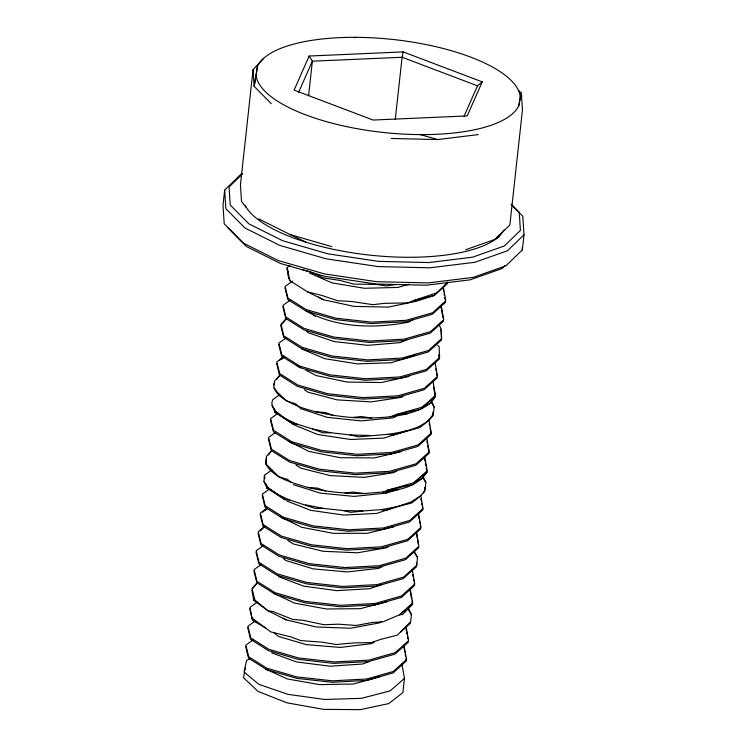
<?xml version="1.0" encoding="UTF-8"?>
<svg xmlns="http://www.w3.org/2000/svg" width="747" height="747" viewBox="0 0 747 747"><rect width="100%" height="100%" fill="white"/><g stroke="black" fill="none" stroke-linecap="round" stroke-linejoin="round"><path stroke-width="1.12" d="M424.959 491.05L420.374 496.036L411.849 502.955L397.74 506.606L381.39 509.65L362.893 510.976L343.34 510.556L323.881 508.464L315.225 508.436L289.696 499.986L285.121 499.678L267.155 488.333L263.971 481.395L264.438 475.232L271.843 469.928M266.343 457.79L265.876 463.943C274.056 478.771 292.544 482.571 307.419 487.38C326.178 491.787 345.422 493.72 364.676 493.543C385.741 491.47 413.978 491.843 427.032 472.169L426.22 467.725M263.579 545.441L256.174 550.735L259.022 562.379L277.137 573.799L306.98 582.483L342.649 586.432L377.123 584.602L403.595 577.095L416.854 565.124L417.452 557.365L414.24 551.333M408.002 607.274L411.392 614.697L410.654 621.756L397.357 635.109L380.877 639.339L371.175 642.616L354.283 642.896L336.327 644.512L321.92 642.149L300.742 640.581L290.91 636.93L270.675 631.831L251.814 617.816L249.974 607.376L257.379 602.073M423.241 492.917L425.118 489.612L425.855 482.553L422.951 476.184M279.182 395.079L272.702 399.72L271.899 402.502L272.104 405.397L276.035 411.877L284.542 418.283L296.97 424.1L312.657 429.021L330.8 432.737L350.156 434.95L358.56 436.836L388.309 434.296L393.239 435.062L419.851 427.564L428.115 420.991L433.381 414.099L434.119 407.04L431.215 400.672M241.104 174.182L224.651 190.13L222.998 205.238L224.221 223.82L243.345 243.111L278.155 260.507L324.45 273.916L376.591 281.694L428.264 282.898L473.168 277.398L505.896 265.839L522.349 249.89L524.002 234.791L522.779 216.21L511.62 204.949M263.616 58.331L253.056 69.658L240.45 184.817L241.514 201.485L246.305 207.479M308.576 95.765L312.367 61.189L309.137 56.034L403.193 51.907L482.235 81.862L467.211 115.925L373.145 120.043L294.103 90.098L309.137 56.034M395.275 119.492L402.091 57.258L403.193 51.907M401.905 664.055L404.454 678.388L402.904 692.544L388.757 703.599L360.297 709.65L323.703 709.37L287.007 702.834L258.145 691.451L243.457 677.716L244.568 672.263M256.118 75.344L257.454 66.474A132.891 46.725 6.2 0 1 356.086 37.341A132.863 46.716 6.2 0 1 520.22 96.624L518.885 105.476A132.891 46.725 6.2 0 1 420.262 134.609A132.863 46.716 6.2 0 1 256.118 75.344L254.12 86.325L271.301 103.702M257.454 66.474L254.12 86.325L253.056 69.658M245.007 670.078L245.455 667.893M518.885 105.476L521.397 93.179L518.941 90.695M433.54 386.759L435.296 396.657C429.506 407.068 417.489 410.719 406.807 413.941C388.879 417.947 370.447 418.553 352.164 417.517C334.049 415.976 316.037 412.848 298.893 406.667C289.481 402.362 278.407 398.16 274.018 387.954L273.804 385.06L274.765 380.839L279.397 375.732L276.661 379.476M273.804 385.06L274.607 382.277M520.229 96.615L521.397 93.179L522.461 109.856L509.856 225.006L495.121 239.329L465.67 249.741M298.492 92.637L312.367 61.189L402.091 57.258L477.482 85.821L482.235 81.862M464.074 116.224L477.482 85.821M268.397 454.988L271.133 451.244L266.502 456.352L265.876 463.943L278.846 476.735L287.474 479.415L291.507 482.515M253.252 588.066L256.669 583.388L252.038 588.496L254.886 600.13L268.108 610.841L286.157 619.889L316.224 626.976L350.474 628.246L379.411 622.886L381.25 621.607M499.547 234.549L495.121 239.329L499.295 236.332L504.085 230.001M432.905 380.886L435.454 395.219L420.337 409.421L395.714 414.706L390.308 416.845M279.733 360.017L283.16 357.066M447.845 281.946L434.268 295.438L416.368 301.265L388.235 307.129L354.059 306.391L323.32 299.696L307.68 291.946L289.827 280.62L288.426 277.212L287.165 267.566L289.948 265.577M260.395 530.912L264.251 526.943M411.97 600.999L412.568 604.314L402.586 614.529L399.458 614.846L382.809 621.896L372.986 622.363L356.188 625.463L338.512 624.193L323.75 624.697L302.843 620.234L292.777 619.487L273.01 611.56L268.108 610.841L253.7 600.345L251.879 589.934M242.663 173.762L229.058 186.955L230.244 205.042L248.854 223.82L282.74 240.749L327.793 253.803L378.561 261.375L428.843 262.552L472.562 257.192L504.412 245.94L520.416 230.421L519.23 212.335L511.144 204.164M524.002 234.791L507.549 250.74L474.821 262.3L429.917 267.8L378.243 266.595L326.103 258.807L279.808 245.408L244.997 228.012L225.874 208.721L224.651 190.13M505.131 265.493L501.928 268.593L470.078 279.845L426.36 285.205L376.077 284.028L325.309 276.455L280.265 263.402L246.379 246.473L227.77 227.695M443.559 321.145L430.347 333.097L404.062 340.595L369.578 342.462L334.002 338.568L304.01 329.894L285.765 318.446L282.88 306.765M437.602 345.254L439.18 346.795L439.581 357.458L426.322 369.438L399.85 376.946L365.376 378.776L329.707 374.826L299.864 366.142L281.75 354.722L278.902 343.078L286.306 337.784M445.623 302.264L432.27 314.291L405.966 321.742L371.026 323.563L335.627 319.604L306.093 311.023L287.894 299.64L284.943 287.884M437.359 377.777L424.044 389.775L397.787 397.245L363.014 399.085L327.447 395.135L297.287 386.311L279.453 374.957L276.679 363.397M418.759 547.682L405.416 559.699L378.804 567.197L344.19 568.981L308.66 565.003L278.846 556.272L260.899 544.908L258.079 533.302M447.696 283.393L434.268 295.438L414.183 300.378L407.675 302.918L384.462 303.338L372.93 304.683L351.968 301.545L337.513 300.696L321.91 295.457L307.68 291.946M408.432 642.075L395.004 654.129L368.56 661.581L333.489 663.364L298.006 659.33L268.444 650.637L250.534 639.264L247.752 627.695M416.695 566.562L403.165 578.664L376.525 586.115L342.219 587.861L306.793 583.911L277.128 575.302L258.966 563.929L256.016 552.182M400.681 631.962L410.495 623.194M262.645 512.227L266.81 508.576M264.905 526.019L258.238 531.864L261.077 543.489L279.257 554.946L309.062 563.611L344.75 567.561L379.159 565.731L405.696 558.196L418.918 546.244L416.368 531.911L418.339 544.414M404.454 678.388L390.149 690.863L361.529 698.324L324.796 699.463L287.922 694.337L258.92 684.373L244.073 672.048L246.585 660.367L249.797 659.003M281.927 359.111L283.673 357.682M265.4 510.136L267.146 508.707M406.807 413.941L395.714 414.706L422.195 407.19L435.296 396.657M427.032 472.169L413.922 482.702L387.45 490.219L383.127 492.226M412.568 604.314L399.458 614.846L412.717 602.876L410.168 588.543M292.507 281.143L285.102 286.446L287.95 298.081L306.065 309.51L335.907 318.194L371.576 322.144L406.051 320.314L432.522 312.806L445.782 300.826L443.429 287.595M290.443 300.023L283.038 305.327L285.877 316.961L304.001 328.391L333.834 337.065L369.513 341.015L403.987 339.194L430.459 331.677L443.718 319.707L441.169 305.374M284.243 356.655L276.838 361.959L279.677 373.593L297.801 385.022L327.644 393.697L363.313 397.656L397.787 395.826L424.259 388.319L437.518 376.339L435.165 363.107M278.043 413.287L270.638 418.591L273.486 430.235L291.601 441.654L321.443 450.338L357.113 454.288L391.587 452.458L418.059 444.951L431.318 432.971L428.965 419.739M275.055 432.83L268.575 437.471L271.413 449.106L289.537 460.535L319.371 469.209L355.049 473.168L389.523 471.338L415.995 463.831L429.254 451.851L426.901 438.62M268.855 489.462L262.374 494.103L265.213 505.747L283.337 517.167L313.18 525.851L348.849 529.8L383.323 527.97L409.795 520.463L423.054 508.483L420.701 495.252M266.791 508.343L260.301 512.984L263.149 524.618L281.274 536.047L311.107 544.722L346.785 548.681L381.25 546.851L407.731 539.343L420.991 527.363L418.441 513.03M261.515 564.312L254.101 569.616L256.949 581.259L275.073 592.679L304.907 601.363L340.585 605.313L375.059 603.483L401.531 595.975L414.79 583.995L412.241 569.662M255.315 620.953L247.911 626.247L250.749 637.891L268.873 649.311L298.716 657.995L334.385 661.945L368.859 660.115L395.331 652.607L408.59 640.637L406.041 626.294M253.252 639.824L245.838 645.128L248.686 656.762L266.81 668.192L296.643 676.875L332.322 680.825L366.786 678.995L393.267 671.488L406.527 659.508L403.968 645.175M388.645 546.449L386.731 547.71L357.411 552.808L323.143 551.277L293.431 544.003L287.791 540.492M420.374 496.036L410.99 501.993L385.704 510.462L381.39 509.65M396.844 470.759L394.033 472.524L364.34 477.361L330.071 475.578L300.733 468.117L295.943 464.989M403.259 396.171L401.307 397.329L371.259 401.905L337 399.86L308.053 392.212L304.374 389.71M412.596 319.856L408.562 322.116C374.63 328.736 336.916 328.11 306.093 311.023M374.424 642.084L371.362 643.634L340.315 647.425L306.205 644.614L278.482 636.444L273.934 632.84M281.264 358.327L283.169 357.374M422.279 478.603L413.922 482.702L427.191 470.731L424.632 456.398M382.763 566.375L378.561 568.392L347.215 571.922L313.18 568.869L285.896 560.53L283.3 558.364M422.195 407.19L430.001 403.567M293.328 484.607L320.164 493.104L354.106 496.41L385.741 493.151L388.823 491.741M266.109 484.093L267.155 488.333L268.238 487.866L285.121 499.678L268.238 487.866L263.971 481.395M396.069 416.518L392.903 417.89L360.997 420.888L327.158 417.34L300.78 408.684L299.117 407.134M406.247 340.072L400.047 342.63L367.879 345.357L334.17 341.566L308.259 332.76L305.915 330.417M369.139 661.59L362.622 664.018L329.987 666.212L296.568 661.945L271.637 652.85M381.4 584.584L369.718 588.72L336.86 590.644L303.618 586.143L279.191 576.908L277.837 575.227M394.164 507.568L376.796 513.413L343.741 515.075L310.677 510.332L286.773 500.966M414.183 300.378L436.631 292.871M407.152 430.645L383.855 438.097L350.614 439.488L317.755 434.521L294.383 425.024M415.818 355.198L390.905 362.771L357.496 363.892L324.852 358.7L302.012 349.082M408.992 284.243L397.946 287.427L364.377 288.286L331.957 282.87L309.669 273.131M385.741 493.151L399.449 489.22L387.45 490.219L412.839 484.588M379.196 676.941L353.303 684.037L319.604 684.616L287.427 678.976L265.699 669.135M386.675 601.821L360.315 608.674L326.486 608.992L294.57 603.137L273.411 593.183M394.136 526.691L367.309 533.302L333.377 533.358L301.732 527.289L281.152 517.232M401.569 451.562L374.294 457.92L340.268 457.715L308.913 451.431L288.921 441.281M408.982 376.423L381.269 382.529L347.159 382.053L316.102 375.564L305.897 370.176M253.7 600.345L254.886 600.13M388.309 434.296C404.267 431.757 422.466 428.871 433.232 415.537L432.84 413.343M353.779 37.677L356.086 37.35M396.582 284.467L386.386 285.905L375.713 284.383L353.901 284.112L340.034 280.433L323.825 278.015L310.201 271.749L302.488 269.583M345.011 493.104L352.986 492.04L364.676 493.543M391.297 138.475L437.854 139.558L478.276 134.591M362.893 510.976L350.801 512.358L343.34 510.556M352.164 417.517L361.249 416.527L371.717 418.049M330.8 432.737L323.087 432.849L312.657 429.021M296.97 424.1L293.263 424.109L275.363 412.764L272.104 405.397M350.156 434.95L369.765 435.492M307.419 487.38L317.307 488.09L325.608 490.994M314.59 411.597L325.571 412.577L332.798 415.313M305.644 504.851L323.881 508.464M420.253 134.609L437.854 139.558M258.695 218.862L290.013 234.53L331.715 246.622M276.988 494.197L289.696 499.986M290.013 234.53L306.363 242.327A132.863 46.716 6.2 0 0 499.295 236.332M297.736 365.862L300.798 367.487M318.381 296.979L323.32 299.696M251.814 617.816L252.682 620.477L266.221 628.292M283.234 618.142L286.157 619.889M284.542 418.283L293.263 424.109L276.035 411.877M308.838 311.62L310.715 312.965M312.582 314.3L315.393 316.317M298.893 406.667L295.737 403.903L286.465 400.85L277.613 392.474L274.018 387.954M414.118 552.182L417.452 557.365M422.914 477.585L425.855 482.553M431.29 402.231L434.119 407.04M408.011 608.945L411.392 614.697M439.096 324.254L441.085 329.352L441.654 338.587L428.423 350.539L401.877 358.074L367.468 359.895L331.78 355.945L301.984 347.29L283.804 335.823L280.965 324.207L286.297 318.614L280.807 325.645L283.636 337.252L301.667 348.653L331.453 357.355L367.076 361.333L401.606 359.531L428.208 352.005L441.496 340.025L441.085 329.352M270.479 420.029L273.449 431.813L291.703 443.204L321.415 451.804L356.879 455.726L391.148 453.943L417.676 446.501L431.159 434.409L429.983 427.788M278.743 344.516L281.675 356.244L299.808 367.617L330.183 376.385L365.741 380.232L399.99 378.337L426.257 370.829L439.423 358.896L438.825 355.572M253.952 571.053L256.875 582.781L275.129 594.21L305.243 602.894L340.735 606.76L375.255 604.874L401.419 597.395L414.632 585.433L414.24 583.239M268.416 438.909L271.32 450.609L289.575 462.057L319.623 470.731L355.152 474.616L389.654 472.73L415.883 465.241L429.095 453.289L427.732 445.585M264.279 476.67L264.802 478.79M260.143 514.422L263 526.065L281.227 537.532L311.125 546.197L346.785 550.119L381.222 548.27L407.619 540.753L420.832 528.801L420.244 525.505M249.815 608.814L252.682 620.477M245.679 646.566L248.555 658.228L266.791 669.686L296.736 678.36L332.359 682.272L366.814 680.405L393.155 672.907L406.368 660.946L405.976 658.751M287.007 269.004L289.827 280.62L289.164 277.361M274.345 408.544L275.363 412.764L274.924 410.589M262.216 495.541L265.017 507.138L282.964 518.511L312.563 527.195L348.046 531.22L383.052 529.427L409.487 521.976L422.895 509.921L422.503 507.727M438.891 354.218L439.581 357.458M424.651 487.436L425.118 489.612M416.396 562.967L416.854 565.124M432.943 411.961L433.381 414.099M264.438 475.232L264.886 477.417M266.698 486.148L267.155 488.333M287.165 267.566L288.725 275.185M424.595 458.826L425.006 461.058M425.407 463.28L425.809 465.502M409.982 589.943L411.569 598.786M443.27 289.033L443.662 291.237M444.054 293.45L444.446 295.653M444.838 297.857L445.231 300.061M429.189 423.372L429.581 425.585M406.088 628.853L407.068 634.362M407.451 636.565L407.843 638.769M441.029 306.84L442.971 317.848M435.809 368.981L436.192 371.175M436.584 373.379L436.967 375.582M426.957 441.188L427.349 443.391M420.944 498.921L421.336 501.116M421.728 503.319L422.12 505.523M418.301 514.496L419.076 518.904M419.469 521.098L419.861 523.302M412.689 574.434L413.072 576.637M413.464 578.841L413.857 581.035M403.838 646.65L404.809 652.15M405.201 654.344L405.584 656.548M522.19 247.574L522.349 249.89M306.354 242.327A132.891 46.725 6.2 0 1 245.072 205.369"/></g></svg>
